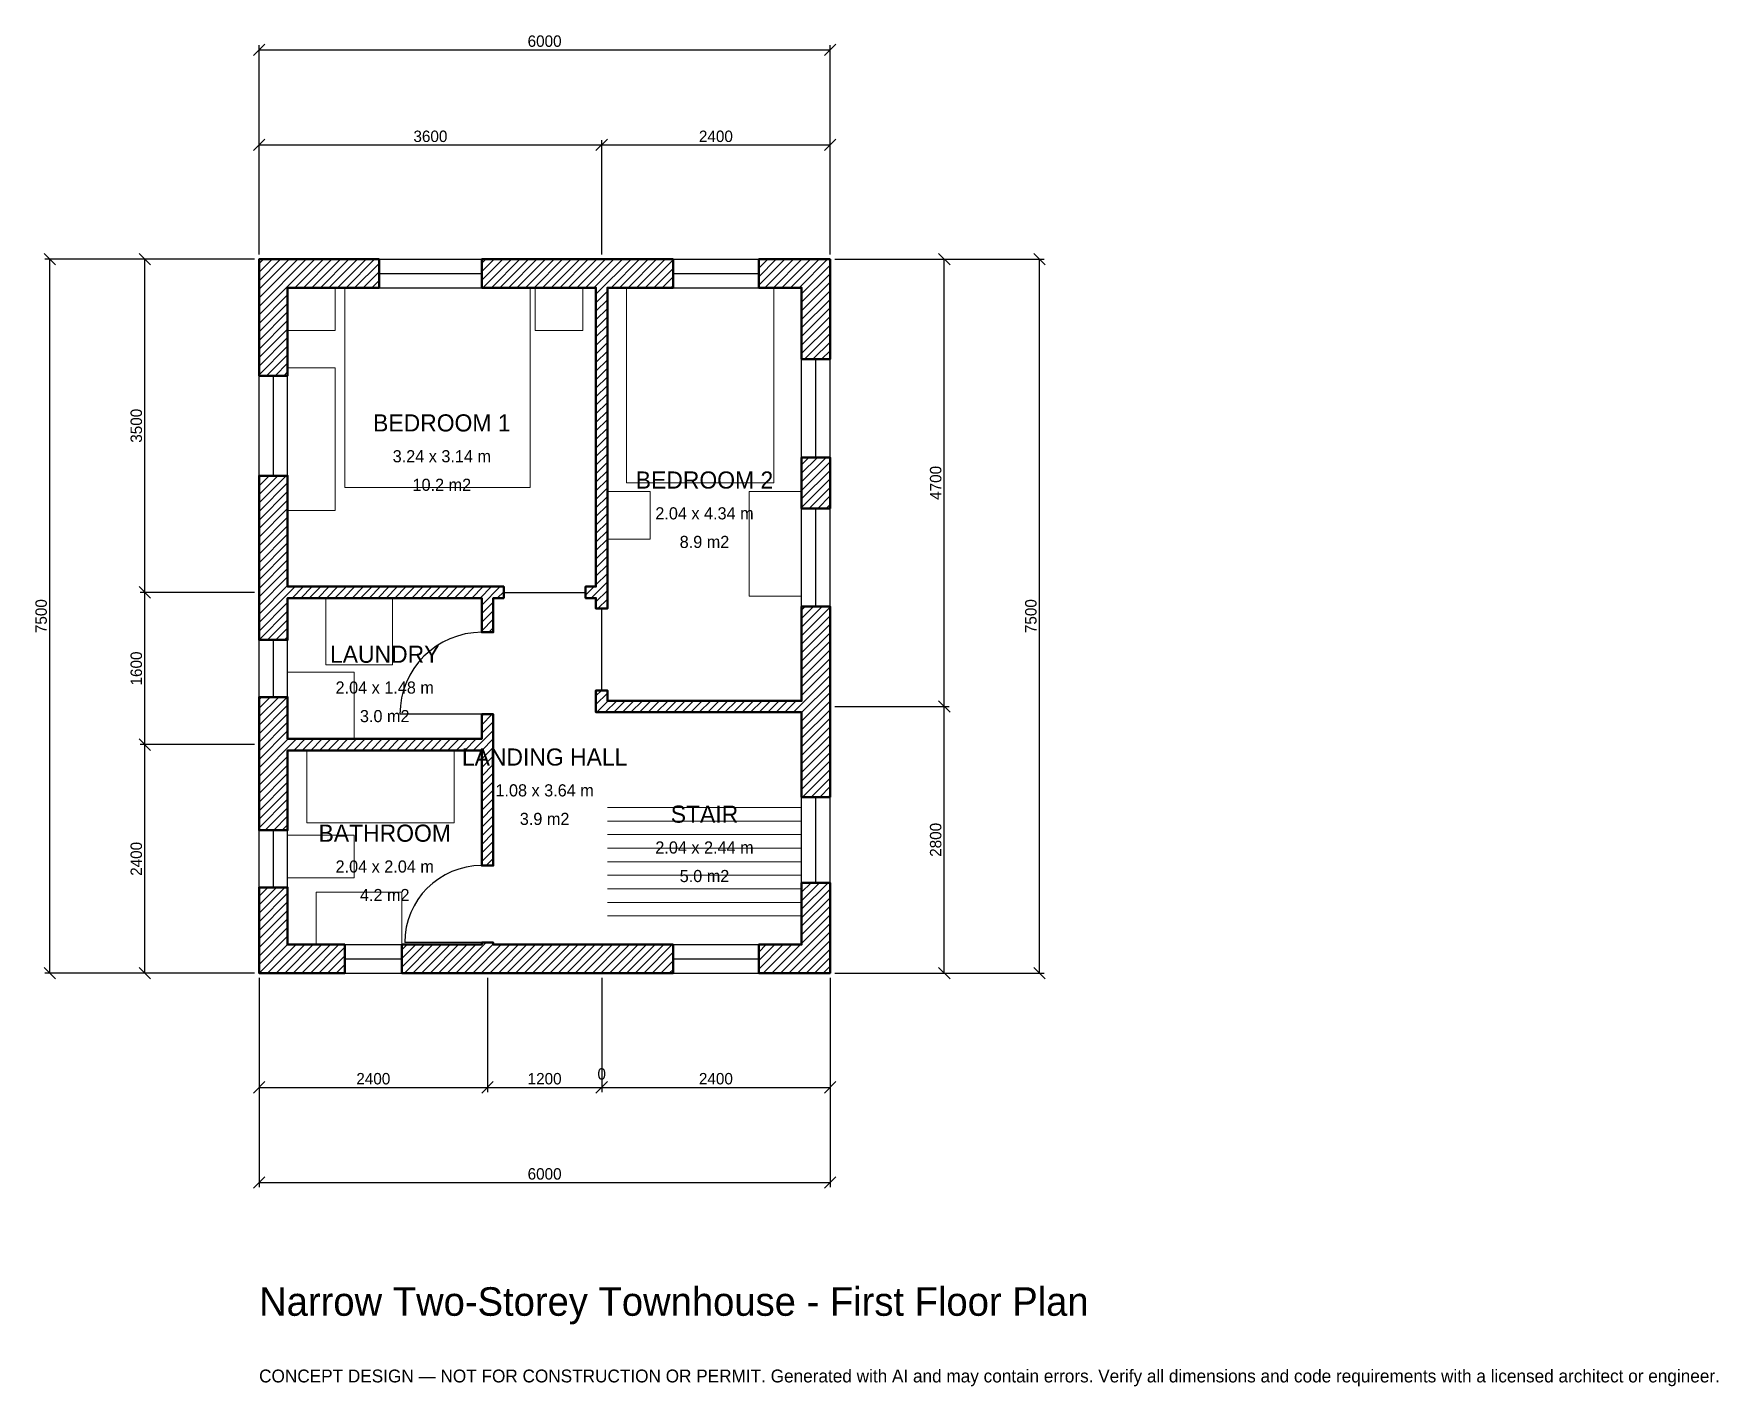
# Model space of a CAD drawing. Header units: millimetres. Extents: x -2369 to 15333, y -4341 to 9869.
import ezdxf
from ezdxf.enums import TextEntityAlignment as Align

# ---------------------------------------------------------------- set-up
doc = ezdxf.new("R2010")
doc.units = ezdxf.units.MM
for name, color, linetype, lineweight in [('A-ANNO-DIMS', 1, 'Continuous', 13), ('A-ANNO-TEXT', 7, 'Continuous', 18), ('A-AREA-IDEN', 7, 'Continuous', 18), ('A-DOOR', 2, 'Continuous', 25), ('A-FLOR-FIXT', 9, 'Continuous', 13), ('A-FLOR-STRS', 3, 'Continuous', 18), ('A-FURN', 9, 'Continuous', 13), ('A-GLAZ', 4, 'Continuous', 25), ('A-WALL', 7, 'Continuous', 50), ('A-WALL-PATT', 8, 'Continuous', 13)]:
    doc.layers.add(name, color=color, linetype=linetype, lineweight=lineweight)
doc.dimstyles.new('PLAN', dxfattribs={"dimtxt": 120, "dimasz": 80, "dimexe": 50, "dimexo": 50, "dimgap": 30, "dimtad": 1, "dimdec": 0, "dimtsz": 60, "dimcen": 2.5, "dimclrd": 1, "dimclre": 1, "dimazin": 3, "dimtfac": 1, "dimtmove": 0, "dimatfit": 3})

msp = doc.modelspace()

# ---------------------------------------------------------------- hatches: boundary and pattern name
at = {"layer": 'A-WALL-PATT'}
h = msp.add_hatch(dxfattribs=at)
h.set_pattern_fill('ANSI31', color=8, scale=20)
h.paths.add_polyline_path([(2250, 0), (1500, 0), (1500, 300), (2250, 300), (2340, 300), (2340, 320), (2460, 320), (2460, 300), (2550, 300), (3450, 300), (3750, 300), (4350, 300), (4350, 0), (3750, 0), (3450, 0), (2550, 0), (2460, 0), (2460, -0.001), (2340, -0.001), (2340, 0), (2250, 0)])
h.paths.add_polyline_path([(300, 0), (300, -0.001), (0, -0.001), (0, 0), (-0.001, 0), (-0.001, 300), (0, 300), (0, 900), (300, 900), (300, 300), (900, 300), (900, 0), (300, 0)])
h.paths.add_polyline_path([(0, 2250), (0, 2340), (-0.001, 2340), (-0.001, 2460), (0, 2460), (0, 2550), (0, 2900), (300, 2900), (300, 2550), (300, 2460), (2340, 2460), (2340, 2720), (2460, 2720), (2460, 2460), (2460, 2340), (2460, 1130), (2340, 1130), (2340, 2340), (300, 2340), (300, 2250), (300, 1500), (0, 1500), (0, 2250)])
h.paths.add_polyline_path([(0, 3850), (0, 3940), (-0.001, 3940), (-0.001, 4060), (0, 4060), (0, 4150), (0, 5225), (300, 5225), (300, 4150), (300, 4060), (2340, 4060), (2460, 4060), (2570, 4060), (2570, 3940), (2460, 3940), (2460, 3580), (2340, 3580), (2340, 3940), (300, 3940), (300, 3850), (300, 3500), (0, 3500), (0, 3850)])
h.paths.add_polyline_path([(0, 7200), (-0.001, 7200), (-0.001, 7500), (0, 7500), (0, 7500.001), (300, 7500.001), (300, 7500), (1260, 7500), (1260, 7200), (300, 7200), (300, 6275), (0, 6275), (0, 7200)])
h.paths.add_polyline_path([(3450, 7500), (3540, 7500), (3540, 7500.001), (3660, 7500.001), (3660, 7500), (3750, 7500), (4350, 7500), (4350, 7200), (3750, 7200), (3660, 7200), (3660, 3940), (3660, 3940), (3660, 3830), (3540, 3830), (3540, 3940), (3430, 3940), (3430, 4060), (3540, 4060), (3540, 4060), (3540, 7200), (3450, 7200), (2340, 7200), (2340, 7500), (3450, 7500)])
h.paths.add_polyline_path([(5700, 7500), (5700, 7500.001), (6000, 7500.001), (6000, 7500), (6000.001, 7500), (6000.001, 7200), (6000, 7200), (6000, 6448.3333), (5700, 6448.3333), (5700, 7200), (5250, 7200), (5250, 7500), (5700, 7500)])
h.paths.add_polyline_path([(6000, 4881.6667), (5700, 4881.6667), (5700, 5418.3333), (6000, 5418.3333), (6000, 4881.6667)])
h.paths.add_polyline_path([(6000, 2950), (6000, 2860), (6000.001, 2860), (6000.001, 2740), (6000, 2740), (6000, 2650), (6000, 1850), (5700, 1850), (5700, 2650), (5700, 2740), (3660, 2740), (3540, 2740), (3540, 2740), (3540, 2970), (3660, 2970), (3660, 2860), (5700, 2860), (5700, 2950), (5700, 3851.6667), (6000, 3851.6667), (6000, 2950)])
h.paths.add_polyline_path([(6000, 300), (6000.001, 300), (6000.001, 0), (6000, 0), (6000, -0.001), (5700, -0.001), (5700, 0), (5250, 0), (5250, 300), (5700, 300), (5700, 950), (6000, 950), (6000, 300)])

# ---------------------------------------------------------------- linework, layer by layer
at = {"layer": 'A-DOOR'}
for p, q in [((2570, 4000), (3430, 4000)), ((3600, 2970), (3600, 3830)), ((2340, 2720), (1480, 2720)), ((2340, 320), (1530, 320))]:
    msp.add_line(p, q, dxfattribs=at)
for centre, radius in [((2340, 2720), 860), ((2340, 320), 810)]:
    msp.add_arc(centre, radius, 90, 180, dxfattribs=at)
at = {"layer": 'A-FLOR-FIXT'}
for points in [[(500, 1580), (2050, 1580), (2050, 2340), (500, 2340)], [(300, 1000), (1000, 1000), (1000, 1450), (300, 1450)], [(600, 300), (1500, 300), (1500, 850), (600, 850)]]:
    msp.add_lwpolyline(points, close=True, dxfattribs=at)
at = {"layer": 'A-FLOR-STRS'}
for p, q in [((3660, 1740), (5700, 1740)), ((3660, 1597.5), (5700, 1597.5)), ((3660, 1455), (5700, 1455)), ((3660, 1312.5), (5700, 1312.5)), ((3660, 1170), (5700, 1170)), ((3660, 1027.5), (5700, 1027.5)), ((3660, 885), (5700, 885)), ((3660, 742.5), (5700, 742.5)), ((3660, 600), (5700, 600))]:
    msp.add_line(p, q, dxfattribs=at)
at = {"layer": 'A-FURN'}
for points in [[(300, 6750), (800, 6750), (800, 7200), (300, 7200)], [(900, 5100), (2850, 5100), (2850, 7200), (900, 7200)], [(2900, 6750), (3400, 6750), (3400, 7200), (2900, 7200)], [(3860, 5150), (5410, 5150), (5410, 7200), (3860, 7200)], [(300, 4860), (800, 4860), (800, 6360), (300, 6360)], [(3660, 4560), (4110, 4560), (4110, 5060), (3660, 5060)], [(5150, 3960), (5700, 3960), (5700, 5060), (5150, 5060)], [(700, 3240), (1400, 3240), (1400, 3940), (700, 3940)], [(300, 2460), (1000, 2460), (1000, 3160), (300, 3160)]]:
    msp.add_lwpolyline(points, close=True, dxfattribs=at)
at = {"layer": 'A-GLAZ'}
for p, q in [((1260, 7500), (2340, 7500)), ((4350, 7500), (5250, 7500)), ((1260, 7350), (2340, 7350)), ((4350, 7350), (5250, 7350)), ((1260, 7200), (2340, 7200)), ((4350, 7200), (5250, 7200)), ((5700, 5418.3333), (5700, 6448.3333)), ((5850, 5418.3333), (5850, 6448.3333)), ((6000, 5418.3333), (6000, 6448.3333)), ((0, 5225), (0, 6275)), ((150, 5225), (150, 6275)), ((300, 5225), (300, 6275)), ((5700, 3851.6667), (5700, 4881.6667)), ((5850, 3851.6667), (5850, 4881.6667)), ((6000, 3851.6667), (6000, 4881.6667)), ((0, 2900), (0, 3500)), ((150, 2900), (150, 3500)), ((300, 2900), (300, 3500)), ((5700, 950), (5700, 1850)), ((5850, 950), (5850, 1850)), ((6000, 950), (6000, 1850)), ((0, 900), (0, 1500)), ((150, 900), (150, 1500)), ((300, 900), (300, 1500)), ((900, 300), (1500, 300)), ((4350, 300), (5250, 300)), ((900, 150), (1500, 150)), ((900, 0), (1500, 0)), ((4350, 150), (5250, 150)), ((4350, 0), (5250, 0))]:
    msp.add_line(p, q, dxfattribs=at)
at = {"layer": 'A-WALL'}
for points in [[(0, 7200), (-0.001, 7200), (-0.001, 7500), (0, 7500), (0, 7500.001), (300, 7500.001), (300, 7500), (1260, 7500), (1260, 7200), (300, 7200), (300, 6275), (0, 6275), (0, 7200)], [(3450, 7500), (3540, 7500), (3540, 7500.001), (3660, 7500.001), (3660, 7500), (3750, 7500), (4350, 7500), (4350, 7200), (3750, 7200), (3660, 7200), (3660, 3940), (3660, 3940), (3660, 3830), (3540, 3830), (3540, 3940), (3430, 3940), (3430, 4060), (3540, 4060), (3540, 4060), (3540, 7200), (3450, 7200), (2340, 7200), (2340, 7500), (3450, 7500)], [(5700, 7500), (5700, 7500.001), (6000, 7500.001), (6000, 7500), (6000.001, 7500), (6000.001, 7200), (6000, 7200), (6000, 6448.3333), (5700, 6448.3333), (5700, 7200), (5250, 7200), (5250, 7500), (5700, 7500)], [(6000, 4881.6667), (5700, 4881.6667), (5700, 5418.3333), (6000, 5418.3333), (6000, 4881.6667)], [(0, 3850), (0, 3940), (-0.001, 3940), (-0.001, 4060), (0, 4060), (0, 4150), (0, 5225), (300, 5225), (300, 4150), (300, 4060), (2340, 4060), (2460, 4060), (2570, 4060), (2570, 3940), (2460, 3940), (2460, 3580), (2340, 3580), (2340, 3940), (300, 3940), (300, 3850), (300, 3500), (0, 3500), (0, 3850)], [(6000, 2950), (6000, 2860), (6000.001, 2860), (6000.001, 2740), (6000, 2740), (6000, 2650), (6000, 1850), (5700, 1850), (5700, 2650), (5700, 2740), (3660, 2740), (3540, 2740), (3540, 2740), (3540, 2970), (3660, 2970), (3660, 2860), (5700, 2860), (5700, 2950), (5700, 3851.6667), (6000, 3851.6667), (6000, 2950)], [(0, 2250), (0, 2340), (-0.001, 2340), (-0.001, 2460), (0, 2460), (0, 2550), (0, 2900), (300, 2900), (300, 2550), (300, 2460), (2340, 2460), (2340, 2720), (2460, 2720), (2460, 2460), (2460, 2340), (2460, 1130), (2340, 1130), (2340, 2340), (300, 2340), (300, 2250), (300, 1500), (0, 1500), (0, 2250)], [(300, 0), (300, -0.001), (0, -0.001), (0, 0), (-0.001, 0), (-0.001, 300), (0, 300), (0, 900), (300, 900), (300, 300), (900, 300), (900, 0), (300, 0)], [(6000, 300), (6000.001, 300), (6000.001, 0), (6000, 0), (6000, -0.001), (5700, -0.001), (5700, 0), (5250, 0), (5250, 300), (5700, 300), (5700, 950), (6000, 950), (6000, 300)], [(2250, 0), (1500, 0), (1500, 300), (2250, 300), (2340, 300), (2340, 320), (2460, 320), (2460, 300), (2550, 300), (3450, 300), (3750, 300), (4350, 300), (4350, 0), (3750, 0), (3450, 0), (2550, 0), (2460, 0), (2460, -0.001), (2340, -0.001), (2340, 0), (2250, 0)]]:
    msp.add_lwpolyline(points, close=True, dxfattribs=at)

# ---------------------------------------------------------------- texts
at = {"layer": 'A-ANNO-TEXT'}
for s, height, p in [('Narrow Two-Storey Townhouse - First Floor Plan', 300, (0, -3600)), ('CONCEPT DESIGN — NOT FOR CONSTRUCTION OR PERMIT. Generated with AI and may contain errors. Verify all dimensions and code requirements with a licensed architect or engineer.', 135, (0, -4300))]:
    msp.add_text(s, height=height, dxfattribs=at).set_placement(p)
at = {"layer": 'A-AREA-IDEN'}
for s, height, p in [('BEDROOM 1', 180, (1920, 5780)), ('3.24 x 3.14 m', 127.5, (1920, 5430)), ('10.2 m2', 127.5, (1920, 5130)), ('BEDROOM 2', 180, (4680, 5180)), ('2.04 x 4.34 m', 127.5, (4680, 4830)), ('8.9 m2', 127.5, (4680, 4530)), ('LAUNDRY', 180, (1320, 3350)), ('2.04 x 1.48 m', 127.5, (1320, 3000)), ('3.0 m2', 127.5, (1320, 2700)), ('LANDING HALL', 180, (3000, 2270)), ('1.08 x 3.64 m', 127.5, (3000, 1920)), ('3.9 m2', 127.5, (3000, 1620)), ('STAIR', 180, (4680, 1670)), ('BATHROOM', 180, (1320, 1470)), ('2.04 x 2.44 m', 127.5, (4680, 1320)), ('2.04 x 2.04 m', 127.5, (1320, 1120)), ('5.0 m2', 127.5, (4680, 1020)), ('4.2 m2', 127.5, (1320, 820))]:
    msp.add_text(s, height=height, dxfattribs=at).set_placement(p, align=Align.MIDDLE_CENTER)

# ---------------------------------------------------------------- dimensions: what is measured, and where the dimension line sits
at = {"layer": 'A-ANNO-DIMS'}
for base, p1, p2, text in [((0, 9700), (0, 7500), (6000, 7500), '6000'), ((0, 8700), (0, 7500), (3600, 7500), '3600'), ((3600, 8700), (3600, 7500), (6000, 7500), '2400'), ((0, -1200), (0, 0), (2400, 0), '2400'), ((0, -2200), (0, 0), (6000, 0), '6000'), ((2400, -1200), (2400, 0), (3600, 0), '1200'), ((3600, -1200), (3600, 0), (3600, 0), '0'), ((3600, -1200), (3600, 0), (6000, 0), '2400')]:
    msp.add_linear_dim(base=base, p1=p1, p2=p2, text=text, dimstyle='PLAN', dxfattribs=at).render()
for base, p1, p2, text in [((-2200, 0), (0, 0), (0, 7500), '7500'), ((-1200, 4000), (0, 4000), (0, 7500), '3500'), ((7200, 2800), (6000, 2800), (6000, 7500), '4700'), ((8200, 0), (6000, 0), (6000, 7500), '7500'), ((-1200, 2400), (0, 2400), (0, 4000), '1600'), ((7200, 0), (6000, 0), (6000, 2800), '2800'), ((-1200, 0), (0, 0), (0, 2400), '2400')]:
    msp.add_linear_dim(base=base, p1=p1, p2=p2, angle=90, text=text, dimstyle='PLAN', dxfattribs=at).render()

doc.saveas('drawing.dxf')
